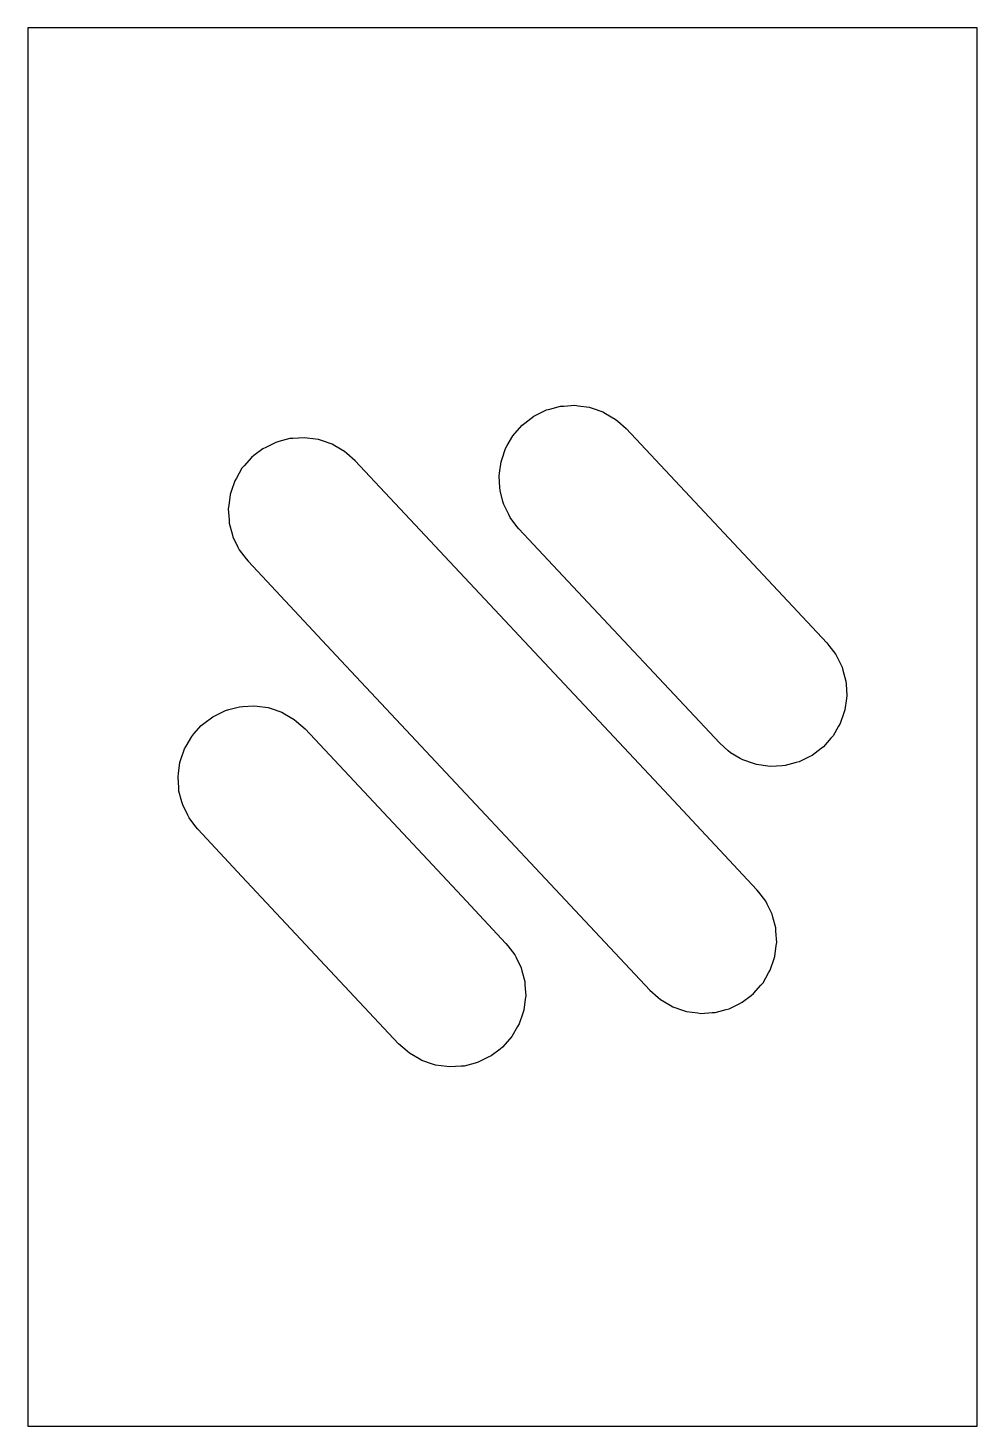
# Model space of a CAD drawing. Header units: metres. Extents: x -18.5 to 13.8, y -1.1 to 46.5.
import ezdxf

# ---------------------------------------------------------------- set-up
doc = ezdxf.new("R2010")
doc.units = ezdxf.units.M

msp = doc.modelspace()

# ---------------------------------------------------------------- linework, layer by layer
for p, q in [((-16.477, 46.5), (-18.55, 46.5)), ((-18.55, 46.5), (-18.55, 46.092)), ((-13.772, 46.5), (-16.477, 46.5)), ((-13.665, 46.5), (-13.772, 46.5)), ((-13.513, 46.5), (-13.665, 46.5)), ((-13.665, 46.5), (-13.665, 46.5)), ((-13.323, 46.5), (-13.513, 46.5)), ((-13.107, 46.5), (-13.323, 46.5)), ((-12.883, 46.5), (-13.107, 46.5)), ((-12.674, 46.5), (-12.883, 46.5)), ((-12.499, 46.5), (-12.674, 46.5)), ((-12.375, 46.5), (-12.499, 46.5)), ((-12.312, 46.5), (-12.375, 46.5)), ((2.561, 46.5), (-12.312, 46.5)), ((11.398, 46.5), (2.561, 46.5)), ((11.486, 46.5), (11.398, 46.5)), ((11.626, 46.5), (11.486, 46.5)), ((11.807, 46.5), (11.626, 46.5)), ((12.011, 46.5), (11.807, 46.5)), ((12.218, 46.5), (12.011, 46.5)), ((12.409, 46.5), (12.218, 46.5)), ((12.569, 46.5), (12.409, 46.5)), ((12.688, 46.5), (12.569, 46.5)), ((13.75, 46.5), (12.688, 46.5)), ((13.75, 43.785), (13.75, 46.5)), ((-18.55, 46.092), (-18.55, 45.55)), ((-18.55, 45.55), (-18.55, 45.5)), ((-18.55, 45.5), (-18.55, 45.397)), ((-18.55, 45.397), (-18.55, 45.242)), ((-18.55, 45.242), (-18.55, 45.044)), ((-18.55, 45.044), (-18.55, 42.401)), ((13.75, 42.072), (13.75, 43.785)), ((-18.55, 42.401), (-18.55, 42.294)), ((-18.55, 42.294), (-18.55, 42.161)), ((-18.55, 42.161), (-18.55, 40.804)), ((13.75, 18.571), (13.75, 42.072)), ((-18.55, 40.804), (-18.55, 40.708)), ((-18.55, 40.708), (-18.55, 40.604)), ((-18.55, 40.604), (-18.55, 40.504)), ((-18.55, 40.504), (-18.55, 40.414)), ((-18.55, 40.414), (-18.55, 40.116)), ((-18.55, 40.116), (-18.55, 37.581)), ((-18.55, 37.581), (-18.55, 37.036)), ((-18.55, 37.036), (-18.55, 35.489)), ((-18.55, 35.489), (-18.55, 9.202)), ((-1.337, 33.278), (-1.24, 33.325)), ((-1.24, 33.325), (-0.897, 33.494)), ((-0.897, 33.494), (-0.793, 33.522)), ((-0.793, 33.522), (-0.424, 33.621)), ((-0.424, 33.621), (-0.316, 33.628)), ((-0.316, 33.628), (0.065, 33.653)), ((0.065, 33.653), (0.172, 33.639)), ((0.172, 33.639), (0.551, 33.589)), ((0.551, 33.589), (0.653, 33.554)), ((0.653, 33.554), (1.015, 33.431)), ((1.015, 33.431), (1.109, 33.378)), ((1.109, 33.378), (1.44, 33.186)), ((-1.978, 32.692), (-1.725, 32.98)), ((-1.725, 32.98), (-1.64, 33.045)), ((-1.64, 33.045), (-1.337, 33.278)), ((1.44, 33.186), (1.521, 33.115)), ((1.521, 33.115), (1.808, 32.863)), ((1.808, 32.863), (7.142, 27.166)), ((-10.115, 32.39), (-10.458, 32.221)), ((-10.011, 32.418), (-10.115, 32.39)), ((-9.641, 32.517), (-10.011, 32.418)), ((-9.534, 32.524), (-9.641, 32.517)), ((-9.152, 32.549), (-9.534, 32.524)), ((-9.046, 32.535), (-9.152, 32.549)), ((-8.666, 32.485), (-9.046, 32.535)), ((-8.564, 32.45), (-8.666, 32.485)), ((-8.202, 32.327), (-8.564, 32.45)), ((-2.24, 32.28), (-2.049, 32.611)), ((-2.049, 32.611), (-1.978, 32.692)), ((-10.858, 31.94), (-10.943, 31.875)), ((-10.554, 32.173), (-10.858, 31.94)), ((-10.458, 32.221), (-10.554, 32.173)), ((-8.109, 32.273), (-8.202, 32.327)), ((-7.778, 32.082), (-8.109, 32.273)), ((-7.697, 32.011), (-7.778, 32.082)), ((-7.409, 31.759), (-7.697, 32.011)), ((-2.417, 31.825), (-2.294, 32.187)), ((-2.294, 32.187), (-2.24, 32.28)), ((-2.24, 32.28), (-2.24, 32.28)), ((-11.266, 31.507), (-11.458, 31.175)), ((-11.195, 31.587), (-11.266, 31.507)), ((-10.943, 31.875), (-11.195, 31.587)), ((3.259, 20.364), (-7.409, 31.759)), ((-2.501, 31.343), (-2.451, 31.723)), ((-2.451, 31.723), (-2.417, 31.825)), ((-11.511, 31.082), (-11.634, 30.72)), ((-11.458, 31.175), (-11.511, 31.082)), ((-2.515, 31.237), (-2.501, 31.343)), ((-2.491, 30.855), (-2.515, 31.237)), ((-11.669, 30.618), (-11.719, 30.239)), ((-11.634, 30.72), (-11.669, 30.618)), ((-2.484, 30.748), (-2.491, 30.855)), ((-2.385, 30.378), (-2.484, 30.748)), ((-11.719, 30.239), (-11.733, 30.132)), ((-11.733, 30.132), (-11.708, 29.751)), ((-2.357, 30.274), (-2.385, 30.378)), ((-2.188, 29.931), (-2.357, 30.274)), ((-11.708, 29.751), (-11.701, 29.643)), ((-11.701, 29.643), (-11.602, 29.274)), ((-2.14, 29.835), (-2.188, 29.931)), ((-1.907, 29.531), (-2.14, 29.835)), ((-1.842, 29.446), (-1.907, 29.531)), ((-11.602, 29.274), (-11.574, 29.17)), ((-11.574, 29.17), (-11.405, 28.827)), ((-0.342, 27.843), (-1.842, 29.446)), ((-11.405, 28.827), (-11.358, 28.73)), ((-11.358, 28.73), (-11.125, 28.427)), ((-11.125, 28.427), (-11.059, 28.341)), ((-11.059, 28.341), (-8.059, 25.136)), ((4.993, 22.146), (-0.342, 27.843)), ((7.142, 27.166), (8.643, 25.563)), ((8.643, 25.563), (8.708, 25.478)), ((8.708, 25.478), (8.941, 25.174)), ((-8.059, 25.136), (2.609, 13.741)), ((8.941, 25.174), (8.988, 25.078)), ((8.988, 25.078), (9.158, 24.735)), ((9.158, 24.735), (9.185, 24.631)), ((9.185, 24.631), (9.284, 24.261)), ((9.284, 24.261), (9.291, 24.154)), ((9.291, 24.154), (9.316, 23.772)), ((-11.719, 23.293), (-11.35, 23.392)), ((-11.35, 23.392), (-11.243, 23.399)), ((-11.243, 23.399), (-10.861, 23.424)), ((-10.861, 23.424), (-10.754, 23.41)), ((-10.754, 23.41), (-10.375, 23.36)), ((-10.375, 23.36), (-10.273, 23.325)), ((-10.273, 23.325), (-9.911, 23.202)), ((9.302, 23.666), (9.252, 23.286)), ((9.316, 23.772), (9.302, 23.666)), ((-12.566, 22.815), (-12.263, 23.048)), ((-12.263, 23.048), (-12.166, 23.096)), ((-12.166, 23.096), (-11.823, 23.265)), ((-11.823, 23.265), (-11.719, 23.293)), ((-9.911, 23.202), (-9.818, 23.148)), ((-9.818, 23.148), (-9.487, 22.957)), ((-9.487, 22.957), (-9.406, 22.886)), ((-9.406, 22.886), (-9.118, 22.634)), ((9.218, 23.184), (9.095, 22.822)), ((9.252, 23.286), (9.218, 23.184)), ((-13.166, 22.05), (-12.975, 22.382)), ((-12.975, 22.382), (-12.904, 22.462)), ((-12.904, 22.462), (-12.652, 22.75)), ((-12.652, 22.75), (-12.566, 22.815)), ((-9.118, 22.634), (-3.784, 16.936)), ((8.849, 22.398), (8.779, 22.317)), ((9.041, 22.729), (8.849, 22.398)), ((9.095, 22.822), (9.041, 22.729)), ((-13.343, 21.595), (-13.22, 21.957)), ((-13.22, 21.957), (-13.166, 22.05)), ((5.28, 21.894), (4.993, 22.146)), ((8.441, 21.964), (8.137, 21.731)), ((8.526, 22.03), (8.441, 21.964)), ((8.779, 22.317), (8.526, 22.03)), ((-13.428, 21.114), (-13.378, 21.493)), ((-13.378, 21.493), (-13.343, 21.595)), ((5.361, 21.823), (5.28, 21.894)), ((5.692, 21.631), (5.361, 21.823)), ((5.785, 21.578), (5.692, 21.631)), ((6.148, 21.455), (5.785, 21.578)), ((6.249, 21.42), (6.148, 21.455)), ((7.594, 21.487), (7.224, 21.388)), ((7.698, 21.515), (7.594, 21.487)), ((8.041, 21.684), (7.698, 21.515)), ((8.137, 21.731), (8.041, 21.684)), ((-13.442, 21.007), (-13.428, 21.114)), ((-13.417, 20.626), (-13.442, 21.007)), ((6.629, 21.37), (6.249, 21.42)), ((6.735, 21.356), (6.629, 21.37)), ((7.117, 21.381), (6.735, 21.356)), ((7.224, 21.388), (7.117, 21.381)), ((-13.41, 20.518), (-13.417, 20.626)), ((-13.311, 20.149), (-13.41, 20.518)), ((-13.283, 20.045), (-13.311, 20.149)), ((-13.114, 19.702), (-13.283, 20.045)), ((6.259, 17.159), (3.259, 20.364)), ((-13.066, 19.605), (-13.114, 19.702)), ((-12.834, 19.302), (-13.066, 19.605)), ((-12.768, 19.216), (-12.834, 19.302)), ((-11.268, 17.614), (-12.768, 19.216)), ((13.75, 3.396), (13.75, 18.571)), ((-5.934, 11.916), (-11.268, 17.614)), ((6.325, 17.073), (6.259, 17.159)), ((-3.784, 16.936), (-2.284, 15.334)), ((6.558, 16.77), (6.325, 17.073)), ((6.605, 16.673), (6.558, 16.77)), ((6.774, 16.33), (6.605, 16.673)), ((6.802, 16.226), (6.774, 16.33)), ((6.901, 15.857), (6.802, 16.226)), ((6.908, 15.749), (6.901, 15.857)), ((6.933, 15.368), (6.908, 15.749)), ((-2.284, 15.334), (-2.218, 15.248)), ((-2.218, 15.248), (-1.985, 14.945)), ((6.869, 14.882), (6.919, 15.261)), ((6.919, 15.261), (6.933, 15.368)), ((-1.985, 14.945), (-1.938, 14.848)), ((-1.938, 14.848), (-1.769, 14.505)), ((6.711, 14.418), (6.834, 14.78)), ((6.834, 14.78), (6.869, 14.882)), ((-1.769, 14.505), (-1.741, 14.401)), ((-1.741, 14.401), (-1.642, 14.032)), ((6.466, 13.993), (6.658, 14.325)), ((6.658, 14.325), (6.711, 14.418)), ((-1.642, 14.032), (-1.635, 13.924)), ((-1.635, 13.924), (-1.61, 13.543)), ((6.143, 13.625), (6.395, 13.913)), ((6.395, 13.913), (6.466, 13.993)), ((-1.624, 13.436), (-1.674, 13.057)), ((-1.61, 13.543), (-1.624, 13.436)), ((2.609, 13.741), (2.897, 13.489)), ((2.897, 13.489), (2.978, 13.418)), ((2.978, 13.418), (3.309, 13.227)), ((5.754, 13.327), (6.058, 13.56)), ((6.058, 13.56), (6.143, 13.625)), ((-1.709, 12.955), (-1.832, 12.593)), ((-1.674, 13.057), (-1.709, 12.955)), ((3.309, 13.227), (3.402, 13.173)), ((3.402, 13.173), (3.764, 13.05)), ((3.402, 13.173), (3.402, 13.173)), ((3.764, 13.05), (3.866, 13.015)), ((3.866, 13.015), (4.246, 12.965)), ((4.246, 12.965), (4.352, 12.951)), ((4.352, 12.951), (4.734, 12.976)), ((4.734, 12.976), (4.841, 12.983)), ((4.841, 12.983), (5.211, 13.082)), ((5.211, 13.082), (5.315, 13.11)), ((5.315, 13.11), (5.658, 13.279)), ((5.658, 13.279), (5.754, 13.327)), ((-1.885, 12.5), (-2.077, 12.168)), ((-1.832, 12.593), (-1.885, 12.5)), ((-5.646, 11.664), (-5.934, 11.916)), ((-2.148, 12.088), (-2.4, 11.8)), ((-2.077, 12.168), (-2.148, 12.088)), ((-5.565, 11.593), (-5.646, 11.664)), ((-5.234, 11.402), (-5.565, 11.593)), ((-2.885, 11.454), (-3.228, 11.285)), ((-2.789, 11.502), (-2.885, 11.454)), ((-2.485, 11.735), (-2.789, 11.502)), ((-2.4, 11.8), (-2.485, 11.735)), ((-5.141, 11.348), (-5.234, 11.402)), ((-4.779, 11.225), (-5.141, 11.348)), ((-4.677, 11.19), (-4.779, 11.225)), ((-4.298, 11.14), (-4.677, 11.19)), ((-4.191, 11.126), (-4.298, 11.14)), ((-3.809, 11.151), (-4.191, 11.126)), ((-3.702, 11.158), (-3.809, 11.151)), ((-3.809, 11.151), (-3.809, 11.151)), ((-3.332, 11.257), (-3.702, 11.158)), ((-3.228, 11.285), (-3.332, 11.257)), ((-18.55, 9.202), (-18.55, 7.394)), ((-18.55, 7.394), (-18.55, 5.628)), ((-18.55, 5.628), (-18.55, 4.865)), ((-18.55, 4.865), (-18.55, 4.774)), ((-18.55, 4.774), (-18.55, 3.452)), ((-18.55, 3.452), (-18.55, 3.328)), ((13.75, 1.67), (13.75, 3.396)), ((-18.55, 3.328), (-18.55, 3.231)), ((-18.55, 3.231), (-18.55, 0.605)), ((13.75, -1.1), (13.75, 1.67)), ((-18.55, 0.605), (-18.55, 0.42)), ((-18.55, 0.42), (-18.55, 0.283)), ((-18.55, 0.283), (-18.55, 0.198)), ((-18.55, 0.198), (-18.55, -0.598)), ((-18.55, -0.598), (-18.55, -0.648)), ((-18.55, -0.648), (-18.55, -1.1)), ((-18.55, -1.1), (-17.91, -1.1)), ((-17.91, -1.1), (-16.477, -1.1)), ((-16.477, -1.1), (-13.772, -1.1)), ((-13.772, -1.1), (-13.665, -1.1)), ((-13.665, -1.1), (-13.513, -1.1)), ((-13.513, -1.1), (-13.323, -1.1)), ((-13.323, -1.1), (-13.107, -1.1)), ((-13.107, -1.1), (-12.883, -1.1)), ((-12.883, -1.1), (-12.674, -1.1)), ((-12.674, -1.1), (-12.499, -1.1)), ((-12.499, -1.1), (-12.375, -1.1)), ((-12.375, -1.1), (-12.312, -1.1)), ((-12.312, -1.1), (2.561, -1.1)), ((2.561, -1.1), (11.398, -1.1)), ((11.398, -1.1), (11.486, -1.1)), ((11.486, -1.1), (11.626, -1.1)), ((11.626, -1.1), (11.807, -1.1)), ((11.807, -1.1), (12.011, -1.1)), ((12.011, -1.1), (12.218, -1.1)), ((12.218, -1.1), (12.409, -1.1)), ((12.409, -1.1), (12.569, -1.1)), ((12.569, -1.1), (12.688, -1.1)), ((12.688, -1.1), (13.75, -1.1))]:
    msp.add_line(p, q)

doc.saveas('drawing.dxf')
